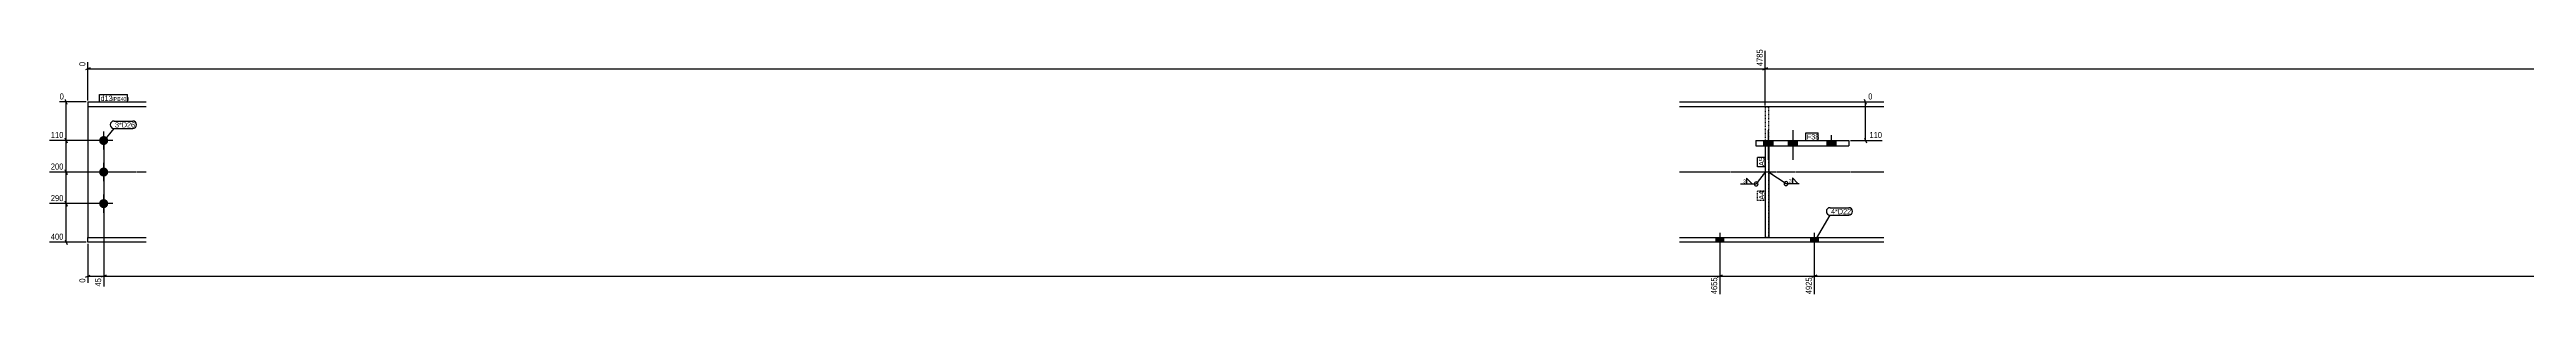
# Model space of a CAD drawing. Header units: millimetres. Extents: x 10 to 57393, y 7 to 4887.
# Drawn here: x 10 to 7077, y 18 to 720 of the extents above; entities that cross this region are included whole.
import ezdxf

# ---------------------------------------------------------------- set-up
doc = ezdxf.new("R2010")
doc.units = ezdxf.units.MM
doc.linetypes.add('DXK_LINE_DOT2', pattern=[3.9198, 1.9599, -1.9599])
doc.linetypes.add('DXK_LINE_DOT3', pattern=[5.9187, 2.979, -0.9799, 0.9799, -0.9799])
for name, color, linetype in [('MÅLSÆTNING', 7, 'Continuous'), ('STÅL', 7, 'Continuous'), ('TEKST', 7, 'Continuous')]:
    doc.layers.add(name, color=color, linetype=linetype)
doc.styles.add('Arial Narrow', font='ARIALN.TTF', dxfattribs={"height": 0.2})

msp = doc.modelspace()

# ---------------------------------------------------------------- hatches: boundary and pattern name
at = {"layer": 'STÅL', "linetype": 'Continuous'}
for points in [[(151.9, 460.3, -1), (177.9, 460.3, -1)], [(4926.4, 460.3), (4900.4, 460.3), (4900.4, 445.3), (4926.4, 445.3)], [(4996.4, 460.3), (4970.4, 460.3), (4970.4, 445.3), (4996.4, 445.3)], [(5080.4, 445.3), (5106.4, 445.3), (5106.4, 460.3), (5080.4, 460.3)], [(151.9, 370.3, -1), (177.9, 370.3, -1)], [(151.9, 280.3, -1), (177.9, 280.3, -1)], [(4786, 183.8), (4764, 183.8), (4764, 170.3), (4786, 170.3)], [(4786, 183.8), (4764, 183.8), (4764, 170.3), (4786, 170.3)], [(5056, 183.8), (5034, 183.8), (5034, 170.3), (5056, 170.3)], [(5056, 183.8), (5034, 183.8), (5034, 170.3), (5056, 170.3)]]:
    msp.add_hatch(color=96, dxfattribs=at).paths.add_polyline_path(points)

# ---------------------------------------------------------------- linework, layer by layer
at = {"layer": 'MÅLSÆTNING', "color": 7, "linetype": 'Continuous'}
for p, q in [((4905, 560.3), (4905, 716.4)), ((126.6, 667.6), (113.1, 662.2)), ((119.9, 574.8), (119.9, 683.5)), ((119.9, 664.9), (4905, 664.9)), ((4898.3, 662.2), (4911.8, 667.6)), ((115.4, 570.3), (39.3, 570.3)), ((60.6, 563.5), (55.2, 577)), ((57.9, 460.3), (57.9, 570.3)), ((5150.2, 570.3), (5209.8, 570.3)), ((5193.9, 563.5), (5188.5, 577)), ((5191.2, 460.3), (5191.2, 570.3)), ((160.4, 460.3), (10.8, 460.3)), ((160.4, 460.3), (10.8, 460.3)), ((55.2, 467), (60.6, 453.5)), ((60.6, 453.5), (55.2, 467)), ((57.9, 370.3), (57.9, 460.3)), ((164.9, 454.3), (164.9, 43.7)), ((164.9, 454.3), (164.9, 43.7)), ((5147.9, 460.3), (5238.3, 460.3)), ((5188.5, 467), (5193.9, 453.5)), ((160.4, 370.3), (10.8, 370.3)), ((160.4, 370.3), (10.8, 370.3)), ((55.2, 377), (60.6, 363.5)), ((60.6, 363.5), (55.2, 377)), ((57.9, 280.3), (57.9, 370.3)), ((55.2, 287), (60.6, 273.5)), ((60.6, 273.5), (55.2, 287)), ((160.4, 280.3), (10.8, 280.3)), ((160.4, 280.3), (10.8, 280.3)), ((57.9, 170.3), (57.9, 280.3)), ((115.4, 170.3), (10.8, 170.3)), ((55.2, 177), (60.6, 163.5)), ((119.9, 165.8), (119.9, 54.7)), ((4775, 150.8), (4775, 21.8)), ((5045, 150.8), (5045, 21.8)), ((113.1, 70.6), (126.6, 76)), ((119.9, 73.3), (164.9, 73.3)), ((171.6, 76), (158.1, 70.6)), ((171.6, 76), (158.1, 70.6)), ((164.9, 73.3), (4775, 73.3)), ((4768.3, 70.6), (4781.8, 76)), ((5038.3, 70.6), (5051.8, 76))]:
    msp.add_line(p, q, dxfattribs=at)
at = {"layer": 'STÅL', "color": 2, "linetype": 'Continuous'}
for p, q in [((119.9, 570.3), (119.9, 189.9)), ((119.9, 570.3), (285.7, 570.3)), ((4660, 570.3), (5243.4, 570.3)), ((285.7, 556.8), (119.9, 556.8)), ((5243.4, 556.8), (4660, 556.8)), ((4878.4, 460.3), (5143.4, 460.3)), ((4878.4, 460.3), (4878.4, 445.3)), ((4878.4, 445.3), (5143.4, 445.3)), ((4905, 444.8), (4905, 183.8)), ((4905, 444.8), (4915, 444.8)), ((4915, 444.8), (4915, 183.8)), ((5143.4, 460.3), (5143.4, 445.3)), ((119.9, 189.9), (119.9, 183.8)), ((119.9, 170.3), (119.9, 183.8)), ((119.9, 183.8), (285.7, 183.8)), ((285.7, 170.3), (119.9, 170.3)), ((4660, 183.8), (5243.4, 183.8)), ((5243.4, 170.3), (4660, 170.3))]:
    msp.add_line(p, q, dxfattribs=at)
at = {"layer": 'STÅL', "color": 7, "linetype": 'DXK_LINE_DOT2'}
for p, q in [((4905, 555.8), (4905, 184.8)), ((4915, 555.8), (4905, 555.8)), ((4915, 184.8), (4915, 555.8)), ((4905, 184.8), (4915, 184.8)), ((4905, 183.8), (4915, 183.8))]:
    msp.add_line(p, q, dxfattribs=at)
at = {"layer": 'STÅL', "color": 96, "linetype": 'Continuous'}
for p, q in [((190.9, 460.3), (138.9, 460.3)), ((164.9, 434.3), (164.9, 486.3)), ((4900.4, 460.3), (4900.4, 445.3)), ((4913.4, 490.3), (4913.4, 405.3)), ((4926.4, 460.3), (4926.4, 445.3)), ((4970.4, 460.3), (4970.4, 445.3)), ((4983.4, 490.3), (4983.4, 405.3)), ((4996.4, 460.3), (4996.4, 445.3)), ((5080.4, 460.3), (5080.4, 445.3)), ((5093.4, 475.3), (5093.4, 445.3)), ((5106.4, 460.3), (5106.4, 445.3)), ((190.9, 370.3), (138.9, 370.3)), ((164.9, 344.3), (164.9, 396.3)), ((164.9, 254.3), (164.9, 306.3)), ((190.9, 280.3), (138.9, 280.3)), ((4764, 183.8), (4764, 170.3)), ((4764, 183.8), (4764, 170.3)), ((4775, 196.8), (4775, 123.8)), ((4775, 196.8), (4775, 123.8)), ((4786, 183.8), (4786, 170.3)), ((4786, 183.8), (4786, 170.3)), ((5034, 183.8), (5034, 170.3)), ((5034, 183.8), (5034, 170.3)), ((5045, 196.8), (5045, 123.8)), ((5045, 196.8), (5045, 123.8)), ((5056, 183.8), (5056, 170.3)), ((5056, 183.8), (5056, 170.3))]:
    msp.add_line(p, q, dxfattribs=at)
at = {"layer": 'STÅL', "color": 7, "linetype": 'DXK_LINE_DOT3'}
for p, q in [((285.7, 370.3), (74.9, 370.3)), ((5243.4, 370.3), (4660, 370.3))]:
    msp.add_line(p, q, dxfattribs=at)

# ---------------------------------------------------------------- wipeouts: each hides what was drawn before it
at = {"color": 0}
msp.add_wipeout([(5140.7, 250.2), (5140.7, 265.9), (5092.7, 265.9), (5092.7, 250.2)], dxfattribs=at).dxf.layer = 'TEKST'

# ---------------------------------------------------------------- next in the draw order: wipeouts: each hides what was drawn before it
at = {"color": 0, "linetype": 'Continuous'}
for points in [[(4901.4, 720), (4876.2, 720), (4876.2, 669), (4901.4, 669)], [(116.3, 687.1), (91.1, 687.1), (91.1, 669), (116.3, 669)], [(53.9, 573.9), (53.9, 599.1), (35.7, 599.1), (35.7, 573.9)], [(5213.4, 573.9), (5213.4, 599.1), (5195.3, 599.1), (5195.3, 573.9)], [(50.6, 463.9), (50.6, 489.1), (10.5, 489.1), (10.5, 463.9)], [(5238.7, 463.9), (5238.7, 489.1), (5198.6, 489.1), (5198.6, 463.9)], [(50.6, 373.9), (50.6, 399.1), (10.5, 399.1), (10.5, 373.9)], [(50.6, 283.9), (50.6, 309.1), (10.5, 309.1), (10.5, 283.9)], [(50.6, 173.9), (50.6, 199.1), (10.5, 199.1), (10.5, 173.9)], [(161.3, 69.2), (136.1, 69.2), (136.1, 40.1), (161.3, 40.1)], [(4771.4, 69.2), (4746.2, 69.2), (4746.2, 18.2), (4771.4, 18.2)]]:
    msp.add_wipeout(points, dxfattribs=at).dxf.layer = 'MÅLSÆTNING'
at = {"color": 0}
for points in [[(184.7, 573.4), (184.7, 589.2), (155.9, 589.2), (155.9, 573.4)], [(245.2, 497.6), (245.2, 513.3), (197.2, 513.3), (197.2, 497.6)], [(5053.4, 463.4), (5053.4, 479.2), (5023.7, 479.2), (5023.7, 463.4)], [(4901.9, 408.8), (4886.1, 408.8), (4886.1, 387.7), (4901.9, 387.7)], [(4901.9, 312.8), (4886.1, 312.8), (4886.1, 291.7), (4901.9, 291.7)], [(4980, 338.9), (4980, 351.9), (4971.4, 351.9), (4971.4, 338.9)], [(5140.7, 250.2), (5140.7, 265.9), (5092.7, 265.9), (5092.7, 250.2)]]:
    msp.add_wipeout(points, dxfattribs=at).dxf.layer = 'TEKST'

# ---------------------------------------------------------------- next in the draw order: linework, layer by layer
at = {"layer": 'MÅLSÆTNING', "color": 7, "linetype": 'Continuous'}
for p, q in [((4905, 560.3), (4905, 716.4)), ((4911.8, 667.6), (4898.3, 662.2)), ((4905, 664.9), (7336.1, 664.9)), ((4775, 150.8), (4775, 21.8)), ((4781.8, 76), (4768.3, 70.6)), ((4775, 73.3), (5045, 73.3))]:
    msp.add_line(p, q, dxfattribs=at)
at = {"layer": 'TEKST', "color": 3, "linetype": 'Continuous'}
for p, q in [((4998.4, 337.5), (4982.4, 353.6)), ((4982.4, 353.6), (4982.4, 337.5)), ((4964.4, 337.5), (5001.6, 337.5)), ((4982.4, 337.5), (4998.4, 337.5))]:
    msp.add_line(p, q, dxfattribs=at)
at = {"layer": 'TEKST', "color": 7, "linetype": 'Continuous'}
for p, q in [((5045, 169.5), (5090, 247.5)), ((5090, 268.6), (5143.4, 268.6)), ((5090, 247.5), (5143.4, 247.5))]:
    msp.add_line(p, q, dxfattribs=at)
at = {"layer": 'TEKST', "color": 3, "linetype": 'Continuous'}
for start, end in [(90, 270), (270, 90)]:
    msp.add_arc((4964.4, 337.5), 5.62, start, end, dxfattribs=at)
at = {"layer": 'TEKST', "color": 7, "linetype": 'Continuous'}
for centre, start, end in [((5090, 258.1), 90, 270), ((5143.4, 258.1), 270, 90)]:
    msp.add_arc(centre, 10.6, start, end, dxfattribs=at)

# ---------------------------------------------------------------- next in the draw order: texts
at = {"layer": 'MÅLSÆTNING', "color": 3, "linetype": 'Continuous', "style": 'Arial Narrow'}
for s, height, p in [('4785', 17.18, (4897.8, 672.6)), ('0', 17.2, (112.7, 672.6)), ('4655', 17.18, (4767.8, 21.8))]:
    msp.add_text(s, height=height, rotation=90.00021, dxfattribs=at).set_placement(p)
for s, height, p in [('0', 17.2, (39.3, 577.5)), ('0', 17.2, (5198.9, 577.5)), ('110', 17.18, (14.1, 467.5)), ('110', 17.18, (5202.2, 467.5)), ('200', 17.18, (14.1, 377.5)), ('290', 17.18, (14.1, 287.5)), ('400', 17.18, (14.1, 177.5))]:
    msp.add_text(s, height=height, dxfattribs=at).set_placement(p)
at = {"layer": 'TEKST', "color": 3, "style": 'Arial Narrow'}
for s, height, p in [('3', 10.7, (4972.3, 339.8)), ('4*D22', 15.03, (5092.7, 250.2))]:
    msp.add_text(s, height=height, dxfattribs=at).set_placement(p)

# ---------------------------------------------------------------- next in the draw order: wipeouts: each hides what was drawn before it
at = {"color": 0, "linetype": 'Continuous'}
msp.add_wipeout([(116.3, 69.2), (91.1, 69.2), (91.1, 51.1), (116.3, 51.1)], dxfattribs=at).dxf.layer = 'MÅLSÆTNING'
at = {"color": 0}
for points in [[(184.7, 573.4), (184.7, 589.2), (155.9, 589.2), (155.9, 573.4)], [(245.2, 497.6), (245.2, 513.3), (197.2, 513.3), (197.2, 497.6)], [(5053.4, 463.4), (5053.4, 479.2), (5023.7, 479.2), (5023.7, 463.4)], [(4901.9, 408.8), (4886.1, 408.8), (4886.1, 387.7), (4901.9, 387.7)], [(4901.9, 312.8), (4886.1, 312.8), (4886.1, 291.7), (4901.9, 291.7)]]:
    msp.add_wipeout(points, dxfattribs=at).dxf.layer = 'TEKST'

# ---------------------------------------------------------------- next in the draw order: hatches: boundary and pattern name
at = {"layer": 'TEKST', "linetype": 'Continuous'}
for points in [[(4896, 363.1), (4905, 370.3), (4900.4, 359.7)], [(4922.9, 361.7), (4915, 370.3), (4926, 366.4)]]:
    msp.add_hatch(color=3, dxfattribs=at).paths.add_polyline_path(points)

# ---------------------------------------------------------------- next in the draw order: linework, layer by layer
at = {"layer": 'TEKST', "color": 7, "linetype": 'Continuous'}
for p, q in [((153.2, 570.7), (153.2, 591.9)), ((164.9, 458.8), (194.5, 494.9)), ((194.5, 516), (247.9, 516)), ((194.5, 494.9), (247.9, 494.9)), ((5021, 481.9), (5056.1, 481.9)), ((5021, 460.7), (5021, 481.9)), ((5021, 460.7), (5056.1, 460.7)), ((5056.1, 460.7), (5056.1, 481.9)), ((4883.4, 385), (4883.4, 411.5)), ((4904.6, 411.5), (4883.4, 411.5)), ((4904.6, 385), (4883.4, 385)), ((4904.6, 385), (4904.6, 411.5))]:
    msp.add_line(p, q, dxfattribs=at)
at = {"layer": 'TEKST', "color": 3, "linetype": 'Continuous'}
msp.add_line((4915, 370.3), (4964.4, 337.5), dxfattribs=at)
at = {"layer": 'TEKST', "color": 7, "linetype": 'DXK_LINE_DOT2'}
for p, q in [((4883.4, 289), (4883.4, 315.5)), ((4904.6, 315.5), (4883.4, 315.5)), ((4904.6, 289), (4883.4, 289)), ((4904.6, 289), (4904.6, 315.5))]:
    msp.add_line(p, q, dxfattribs=at)
at = {"layer": 'TEKST', "color": 7, "linetype": 'Continuous'}
for centre, start, end in [((194.5, 505.4), 90, 270), ((247.9, 505.4), 270, 90)]:
    msp.add_arc(centre, 10.6, start, end, dxfattribs=at)

# ---------------------------------------------------------------- next in the draw order: texts
at = {"layer": 'MÅLSÆTNING', "color": 3, "linetype": 'Continuous', "style": 'Arial Narrow'}
for s, height, p in [('0', 17.2, (112.7, 54.7)), ('45', 17.18, (157.7, 43.7))]:
    msp.add_text(s, height=height, rotation=90.00021, dxfattribs=at).set_placement(p)
at = {"layer": 'TEKST', "color": 3, "style": 'Arial Narrow'}
for s, p in [('3*D26', (197.2, 497.6)), ('F38', (5023.7, 463.4))]:
    msp.add_text(s, height=15.03, dxfattribs=at).set_placement(p)
for s, p in [('A5', (4901.9, 387.7)), ('A4', (4901.9, 291.7))]:
    msp.add_text(s, height=15.03, rotation=90.00021, dxfattribs=at).set_placement(p)

# ---------------------------------------------------------------- next in the draw order: wipeouts: each hides what was drawn before it
at = {"color": 0, "linetype": 'Continuous'}
msp.add_wipeout([(5041.4, 69.2), (5016.2, 69.2), (5016.2, 18.2), (5041.4, 18.2)], dxfattribs=at).dxf.layer = 'MÅLSÆTNING'
at = {"color": 0}
msp.add_wipeout([(229.8, 573.4), (229.8, 584.7), (189.4, 584.7), (189.4, 573.4)], dxfattribs=at).dxf.layer = 'TEKST'

# ---------------------------------------------------------------- next in the draw order: linework, layer by layer
at = {"layer": 'MÅLSÆTNING', "color": 7, "linetype": 'Continuous'}
for p, q in [((5045, 150.8), (5045, 21.8)), ((5051.8, 76), (5038.3, 70.6)), ((5045, 73.3), (9812.6, 73.3))]:
    msp.add_line(p, q, dxfattribs=at)

# ---------------------------------------------------------------- next in the draw order: texts
at = {"layer": 'MÅLSÆTNING', "color": 3, "linetype": 'Continuous', "style": 'Arial Narrow'}
msp.add_text('4925', height=17.18, rotation=90.00021, dxfattribs=at).set_placement((5037.8, 21.8))

# ---------------------------------------------------------------- next in the draw order: wipeouts: each hides what was drawn before it
at = {"color": 0}
for points in [[(229.8, 573.4), (229.8, 584.7), (189.4, 584.7), (189.4, 573.4)], [(4849.6, 337.7), (4849.6, 350.8), (4841, 350.8), (4841, 337.7)]]:
    msp.add_wipeout(points, dxfattribs=at).dxf.layer = 'TEKST'

# ---------------------------------------------------------------- next in the draw order: linework, layer by layer
at = {"layer": 'TEKST', "color": 7, "linetype": 'Continuous'}
for p, q in [((153.2, 591.9), (232.5, 591.9)), ((153.2, 570.7), (232.5, 570.7)), ((232.5, 570.7), (232.5, 591.9))]:
    msp.add_line(p, q, dxfattribs=at)
at = {"layer": 'TEKST', "color": 3, "linetype": 'Continuous'}
for p, q in [((4905, 370.3), (4879.1, 336.4)), ((4834, 336.4), (4879.1, 336.4)), ((4868, 336.4), (4851.9, 352.5)), ((4851.9, 352.5), (4851.9, 336.4)), ((4851.9, 336.4), (4868, 336.4))]:
    msp.add_line(p, q, dxfattribs=at)
for start, end in [(90, 270), (270, 90)]:
    msp.add_arc((4879.1, 336.4), 5.62, start, end, dxfattribs=at)

# ---------------------------------------------------------------- next in the draw order: texts
at = {"layer": 'TEKST', "color": 3, "style": 'Arial Narrow'}
for s, height, p in [('d13', 15.03, (155.9, 573.4)), ('IPE400', 10.74, (189.4, 573.4)), ('3', 10.7, (4841.9, 338.6))]:
    msp.add_text(s, height=height, dxfattribs=at).set_placement(p)

doc.saveas('drawing.dxf')
